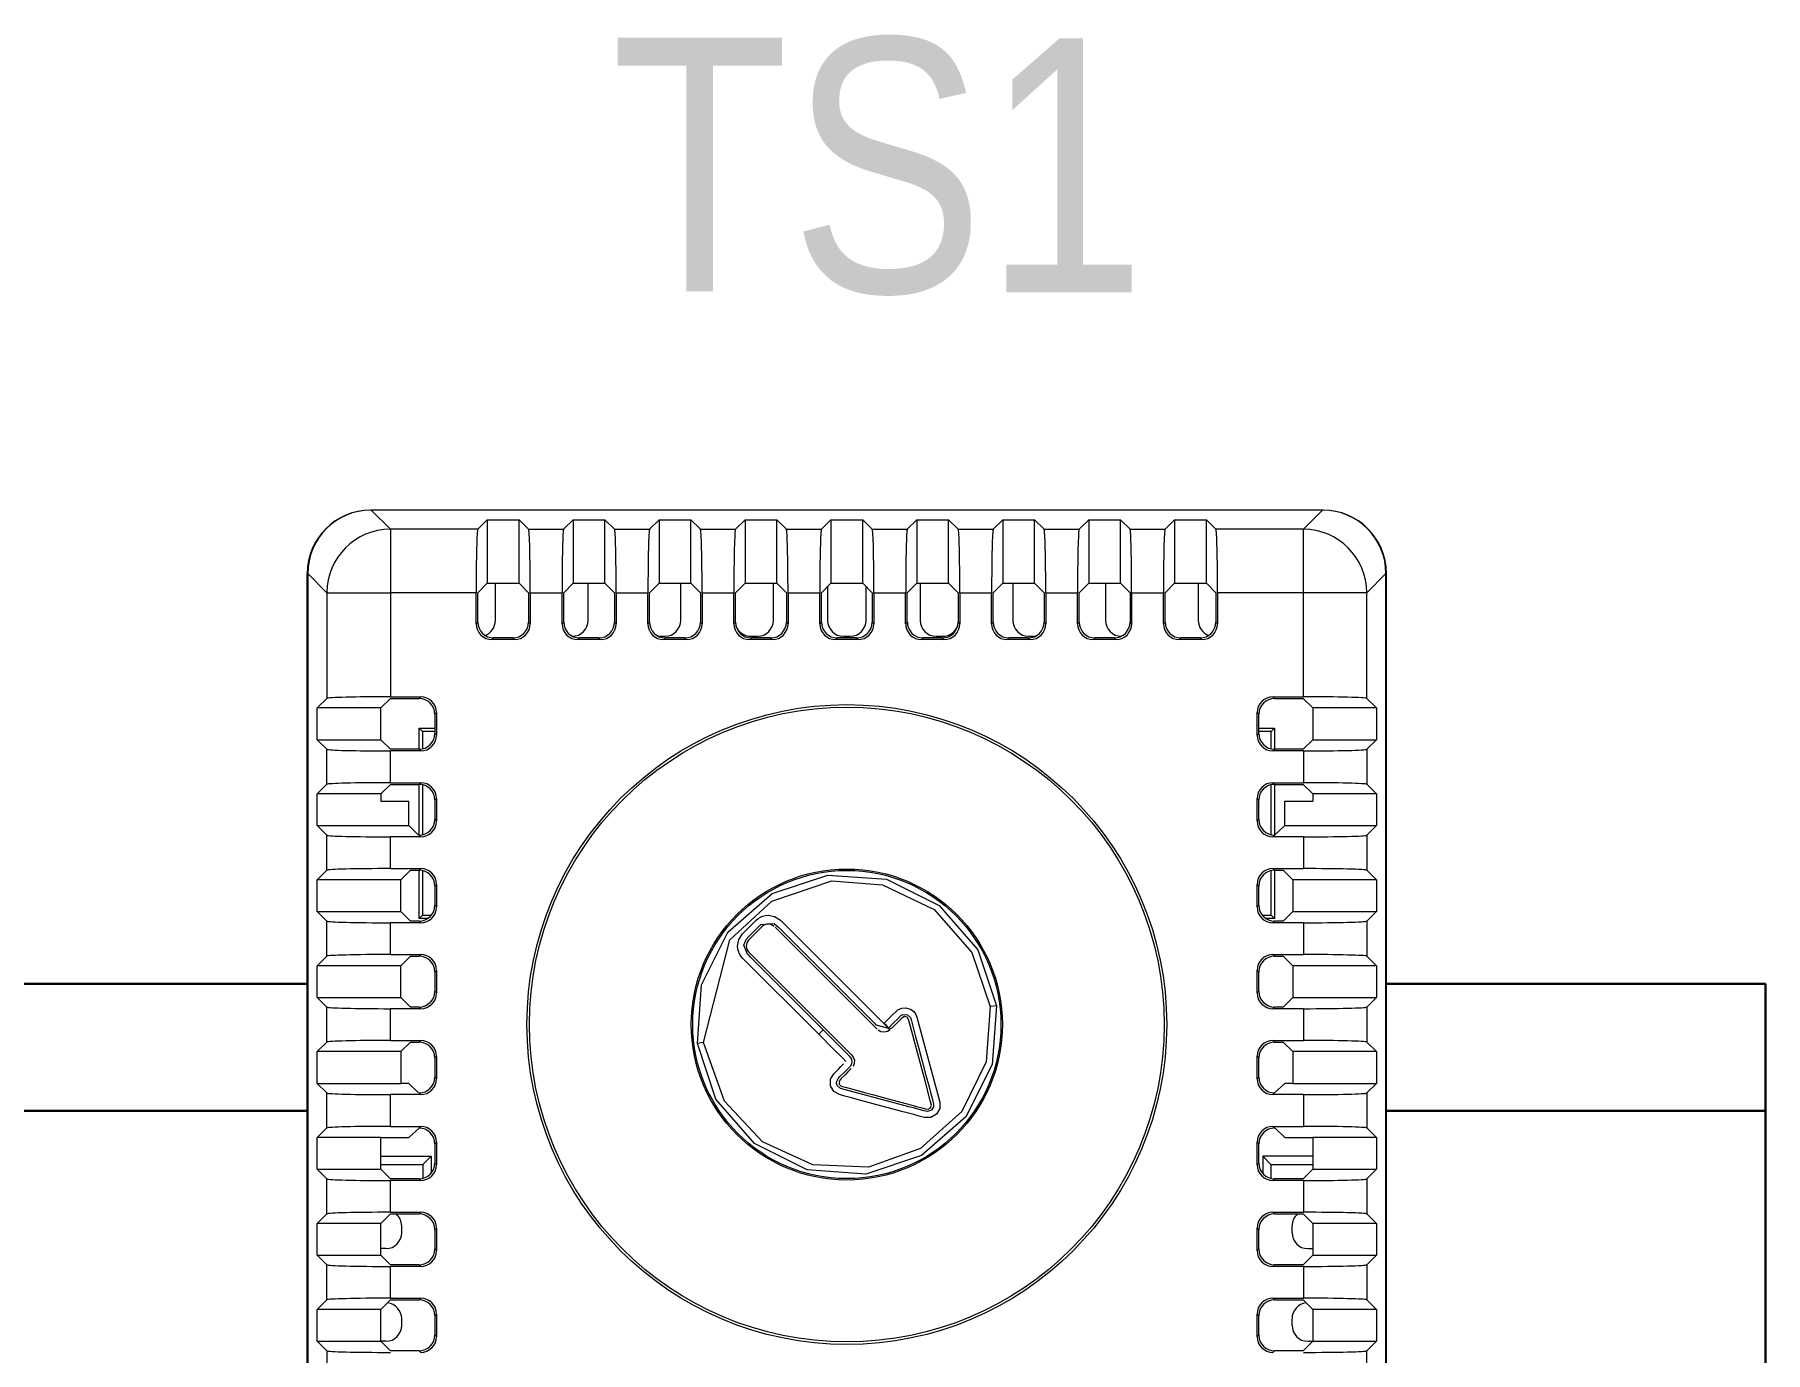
# Model space of a CAD drawing. Header units: millimetres. Extents: x -6000 to 26000, y -6000 to 26000.
# Drawn here: x 144.68 to 152.26, y -4920.42 to -4914.65 of the extents above; entities that cross this region are included whole.
import ezdxf

# ---------------------------------------------------------------- set-up
doc = ezdxf.new("R2010")
doc.units = ezdxf.units.MM
doc.header["$MEASUREMENT"] = 0
for name, color, linetype, lineweight in [('Чертеж и Рисунок_Ном._пера__1', 7, 'Continuous', 15), ('Чертеж и Рисунок_Ном._пера__21', 7, 'Continuous', 30), ('Чертеж и Рисунок_Ном._пера__7', 7, 'Continuous', 15)]:
    doc.layers.add(name, color=color, linetype=linetype, lineweight=lineweight)
doc.styles.add('СГЕНЕРИР_СТИЛЬ_1', font='')
doc.styles.get('СГЕНЕРИР_СТИЛЬ_1').set_extended_font_data('Arial Narrow')

msp = doc.modelspace()

# ---------------------------------------------------------------- linework, layer by layer
at = {"layer": 'Чертеж и Рисунок_Ном._пера__21', "color": 7, "linetype": 'Continuous', "lineweight": 30}
for p, q in [((145.8757, -4918.8069), (144.3116, -4918.8069)), ((150.6015, -4918.8069), (152.2644, -4918.8069)), ((152.2644, -4923.6754), (152.2644, -4918.8069)), ((145.8757, -4919.3633), (144.3116, -4919.3633)), ((150.6015, -4919.3633), (152.2644, -4919.3633))]:
    msp.add_line(p, q, dxfattribs=at)
at = {"layer": 'Чертеж и Рисунок_Ном._пера__7', "color": 7, "linetype": 'Continuous', "lineweight": 15}
for p, q in [((146.1538, -4916.7305), (146.1517, -4916.7305)), ((146.1538, -4916.7305), (146.2378, -4916.8145)), ((150.3234, -4916.7305), (146.1538, -4916.7305)), ((150.2394, -4916.8145), (150.3234, -4916.7305)), ((150.3255, -4916.7305), (150.3234, -4916.7305)), ((146.2378, -4916.8145), (146.2378, -4917.0926)), ((146.6208, -4916.8145), (146.2378, -4916.8145)), ((146.6628, -4916.7724), (146.6208, -4916.8145)), ((146.6628, -4916.7724), (146.6628, -4917.0509)), ((146.6628, -4916.7724), (146.8019, -4916.7724)), ((146.8019, -4917.0509), (146.8019, -4916.7724)), ((146.844, -4916.8145), (146.8019, -4916.7724)), ((146.844, -4916.8145), (146.9973, -4916.8145)), ((147.0394, -4916.7724), (146.9973, -4916.8145)), ((147.0394, -4916.7724), (147.0394, -4917.0509)), ((147.0394, -4916.7724), (147.1785, -4916.7724)), ((147.1785, -4917.0509), (147.1785, -4916.7724)), ((147.2206, -4916.8145), (147.1785, -4916.7724)), ((147.2206, -4916.8145), (147.3739, -4916.8145)), ((147.4159, -4916.7724), (147.3739, -4916.8145)), ((147.4159, -4916.7724), (147.4159, -4917.0509)), ((147.4159, -4916.7724), (147.555, -4916.7724)), ((147.555, -4917.0509), (147.555, -4916.7724)), ((147.5971, -4916.8145), (147.555, -4916.7724)), ((147.5971, -4916.8145), (147.7504, -4916.8145)), ((147.7925, -4916.7724), (147.7504, -4916.8145)), ((147.7925, -4916.7724), (147.7925, -4917.0509)), ((147.7925, -4916.7724), (147.9316, -4916.7724)), ((147.9316, -4917.0509), (147.9316, -4916.7724)), ((147.9737, -4916.8145), (147.9316, -4916.7724)), ((147.9737, -4916.8145), (148.127, -4916.8145)), ((148.169, -4916.7724), (148.127, -4916.8145)), ((148.169, -4916.7724), (148.169, -4917.0509)), ((148.169, -4916.7724), (148.3081, -4916.7724)), ((148.3081, -4917.0509), (148.3081, -4916.7724)), ((148.3502, -4916.8145), (148.3081, -4916.7724)), ((148.3502, -4916.8145), (148.5035, -4916.8145)), ((148.5456, -4916.7724), (148.5035, -4916.8145)), ((148.5456, -4916.7724), (148.5456, -4917.0509)), ((148.5456, -4916.7724), (148.6847, -4916.7724)), ((148.6847, -4917.0509), (148.6847, -4916.7724)), ((148.7267, -4916.8145), (148.6847, -4916.7724)), ((148.7267, -4916.8145), (148.8801, -4916.8145)), ((148.9221, -4916.7724), (148.8801, -4916.8145)), ((148.9221, -4916.7724), (148.9221, -4917.0509)), ((148.9221, -4916.7724), (149.0612, -4916.7724)), ((149.0612, -4917.0509), (149.0612, -4916.7724)), ((149.1033, -4916.8145), (149.0612, -4916.7724)), ((149.1033, -4916.8145), (149.2566, -4916.8145)), ((149.2987, -4916.7724), (149.2566, -4916.8145)), ((149.2987, -4916.7724), (149.2987, -4917.0509)), ((149.2987, -4916.7724), (149.4378, -4916.7724)), ((149.4378, -4917.0509), (149.4378, -4916.7724)), ((149.4798, -4916.8145), (149.4378, -4916.7724)), ((149.4798, -4916.8145), (149.6332, -4916.8145)), ((149.6752, -4916.7724), (149.6332, -4916.8145)), ((149.6752, -4916.7724), (149.6752, -4917.0509)), ((149.6752, -4916.7724), (149.8143, -4916.7724)), ((149.8143, -4917.0509), (149.8143, -4916.7724)), ((149.8564, -4916.8145), (149.8143, -4916.7724)), ((150.2394, -4916.8145), (149.8564, -4916.8145)), ((150.2394, -4917.0926), (150.2394, -4916.8145)), ((145.8739, -4924.9378), (145.8739, -4917.0084)), ((145.8757, -4917.0087), (145.9597, -4917.0926)), ((145.8757, -4917.0087), (145.8757, -4924.9339)), ((150.6015, -4917.0087), (150.5175, -4917.0926)), ((150.6015, -4924.9339), (150.6015, -4917.0087)), ((150.6033, -4924.9378), (150.6033, -4917.0084)), ((145.9597, -4917.0926), (145.9597, -4917.5555)), ((145.9597, -4917.0926), (146.2378, -4917.0926)), ((146.6137, -4917.0926), (146.2378, -4917.0926)), ((146.2378, -4917.0926), (146.2378, -4917.5484)), ((146.6137, -4917.2286), (146.6137, -4917.0926)), ((146.6628, -4917.0509), (146.621, -4917.0928)), ((146.621, -4917.2214), (146.621, -4917.0928)), ((146.6628, -4917.0509), (146.8019, -4917.0509)), ((146.6983, -4917.2138), (146.6983, -4917.0509)), ((146.8438, -4917.0928), (146.8019, -4917.0509)), ((146.8438, -4917.0928), (146.8438, -4917.2214)), ((146.8511, -4917.0926), (146.8511, -4917.2286)), ((146.8511, -4917.0926), (146.9902, -4917.0926)), ((146.9902, -4917.2286), (146.9902, -4917.0926)), ((147.0394, -4917.0509), (146.9975, -4917.0928)), ((146.9975, -4917.2214), (146.9975, -4917.0928)), ((147.0394, -4917.0509), (147.1785, -4917.0509)), ((147.1044, -4917.2138), (147.1044, -4917.0509)), ((147.2204, -4917.0928), (147.1785, -4917.0509)), ((147.2204, -4917.0928), (147.2204, -4917.2214)), ((147.2277, -4917.0926), (147.2277, -4917.2286)), ((147.2277, -4917.0926), (147.3668, -4917.0926)), ((147.3668, -4917.2286), (147.3668, -4917.0926)), ((147.4159, -4917.0509), (147.3741, -4917.0928)), ((147.3741, -4917.2214), (147.3741, -4917.0928)), ((147.4159, -4917.0509), (147.555, -4917.0509)), ((147.5105, -4917.2138), (147.5105, -4917.0509)), ((147.5969, -4917.0928), (147.555, -4917.0509)), ((147.5969, -4917.0928), (147.5969, -4917.2214)), ((147.6042, -4917.0926), (147.6042, -4917.2286)), ((147.6042, -4917.0926), (147.7433, -4917.0926)), ((147.7433, -4917.2286), (147.7433, -4917.0926)), ((147.7925, -4917.0509), (147.7506, -4917.0928)), ((147.7506, -4917.2214), (147.7506, -4917.0928)), ((147.7925, -4917.0509), (147.9316, -4917.0509)), ((147.9165, -4917.2138), (147.9165, -4917.0509)), ((147.9735, -4917.0928), (147.9316, -4917.0509)), ((147.9735, -4917.0928), (147.9735, -4917.2214)), ((147.9807, -4917.0926), (147.9807, -4917.2286)), ((147.9807, -4917.0926), (148.1199, -4917.0926)), ((148.1199, -4917.2286), (148.1199, -4917.0926)), ((148.169, -4917.0509), (148.1271, -4917.0928)), ((148.1271, -4917.2214), (148.1271, -4917.0928)), ((148.1544, -4917.0656), (148.1544, -4917.2138)), ((148.169, -4917.0509), (148.3081, -4917.0509)), ((148.35, -4917.0928), (148.3081, -4917.0509)), ((148.3226, -4917.2138), (148.3226, -4917.0654)), ((148.35, -4917.0928), (148.35, -4917.2214)), ((148.3573, -4917.0926), (148.3573, -4917.2286)), ((148.3573, -4917.0926), (148.4964, -4917.0926)), ((148.4964, -4917.2286), (148.4964, -4917.0926)), ((148.5456, -4917.0509), (148.5037, -4917.0928)), ((148.5037, -4917.2214), (148.5037, -4917.0928)), ((148.5456, -4917.0509), (148.6847, -4917.0509)), ((148.5604, -4917.0509), (148.5604, -4917.2138)), ((148.7266, -4917.0928), (148.6847, -4917.0509)), ((148.7266, -4917.0928), (148.7266, -4917.2214)), ((148.7338, -4917.0926), (148.7338, -4917.2286)), ((148.7338, -4917.0926), (148.873, -4917.0926)), ((148.873, -4917.2286), (148.873, -4917.0926)), ((148.9221, -4917.0509), (148.8802, -4917.0928)), ((148.8802, -4917.2214), (148.8802, -4917.0928)), ((148.9221, -4917.0509), (149.0612, -4917.0509)), ((148.9665, -4917.0509), (148.9665, -4917.2138)), ((149.1031, -4917.0928), (149.0612, -4917.0509)), ((149.1031, -4917.0928), (149.1031, -4917.2214)), ((149.1104, -4917.0926), (149.1104, -4917.2286)), ((149.1104, -4917.0926), (149.2495, -4917.0926)), ((149.2495, -4917.2286), (149.2495, -4917.0926)), ((149.2987, -4917.0509), (149.2568, -4917.0928)), ((149.2568, -4917.2214), (149.2568, -4917.0928)), ((149.2987, -4917.0509), (149.4378, -4917.0509)), ((149.3726, -4917.0509), (149.3726, -4917.2138)), ((149.4797, -4917.0928), (149.4378, -4917.0509)), ((149.4797, -4917.0928), (149.4797, -4917.2214)), ((149.4869, -4917.0926), (149.4869, -4917.2286)), ((149.4869, -4917.0926), (149.6261, -4917.0926)), ((149.6261, -4917.2286), (149.6261, -4917.0926)), ((149.6752, -4917.0509), (149.6333, -4917.0928)), ((149.6333, -4917.2214), (149.6333, -4917.0928)), ((149.6752, -4917.0509), (149.8143, -4917.0509)), ((149.7786, -4917.0509), (149.7786, -4917.2138)), ((149.8562, -4917.0928), (149.8143, -4917.0509)), ((149.8562, -4917.0928), (149.8562, -4917.2214)), ((150.2394, -4917.0926), (149.8635, -4917.0926)), ((149.8635, -4917.0926), (149.8635, -4917.2286)), ((150.5175, -4917.0926), (150.2394, -4917.0926)), ((150.2394, -4917.5484), (150.2394, -4917.0926)), ((150.5175, -4917.5555), (150.5175, -4917.0926)), ((146.621, -4917.2214), (146.6137, -4917.2286)), ((146.8511, -4917.2286), (146.8438, -4917.2214)), ((146.9975, -4917.2214), (146.9902, -4917.2286)), ((147.2277, -4917.2286), (147.2204, -4917.2214)), ((147.3741, -4917.2214), (147.3668, -4917.2286)), ((147.6042, -4917.2286), (147.5969, -4917.2214)), ((147.7506, -4917.2214), (147.7433, -4917.2286)), ((147.9807, -4917.2286), (147.9735, -4917.2214)), ((148.1271, -4917.2214), (148.1199, -4917.2286)), ((148.3573, -4917.2286), (148.35, -4917.2214)), ((148.5037, -4917.2214), (148.4964, -4917.2286)), ((148.7338, -4917.2286), (148.7266, -4917.2214)), ((148.8802, -4917.2214), (148.873, -4917.2286)), ((149.1104, -4917.2286), (149.1031, -4917.2214)), ((149.2568, -4917.2214), (149.2495, -4917.2286)), ((149.4869, -4917.2286), (149.4797, -4917.2214)), ((149.6333, -4917.2214), (149.6261, -4917.2286)), ((149.8635, -4917.2286), (149.8562, -4917.2214)), ((146.6905, -4917.2909), (146.6832, -4917.2982)), ((146.7816, -4917.2982), (146.6832, -4917.2982)), ((146.7743, -4917.2909), (146.6905, -4917.2909)), ((146.7816, -4917.2982), (146.7743, -4917.2909)), ((147.067, -4917.2909), (147.0598, -4917.2982)), ((147.1581, -4917.2982), (147.0598, -4917.2982)), ((147.1509, -4917.2909), (147.067, -4917.2909)), ((147.1581, -4917.2982), (147.1509, -4917.2909)), ((147.412, -4917.2833), (147.441, -4917.2833)), ((147.4436, -4917.2909), (147.4363, -4917.2982)), ((147.5347, -4917.2982), (147.4363, -4917.2982)), ((147.5274, -4917.2909), (147.4436, -4917.2909)), ((147.5347, -4917.2982), (147.5274, -4917.2909)), ((147.8201, -4917.2909), (147.8129, -4917.2982)), ((147.9112, -4917.2982), (147.8129, -4917.2982)), ((147.8177, -4917.2833), (147.8471, -4917.2833)), ((147.904, -4917.2909), (147.8201, -4917.2909)), ((147.9112, -4917.2982), (147.904, -4917.2909)), ((148.1967, -4917.2909), (148.1894, -4917.2982)), ((148.2878, -4917.2982), (148.1894, -4917.2982)), ((148.2805, -4917.2909), (148.1967, -4917.2909)), ((148.2238, -4917.2833), (148.2532, -4917.2833)), ((148.2878, -4917.2982), (148.2805, -4917.2909)), ((148.5732, -4917.2909), (148.5659, -4917.2982)), ((148.6643, -4917.2982), (148.5659, -4917.2982)), ((148.657, -4917.2909), (148.5732, -4917.2909)), ((148.6299, -4917.2833), (148.6592, -4917.2833)), ((148.6643, -4917.2982), (148.657, -4917.2909)), ((148.9498, -4917.2909), (148.9425, -4917.2982)), ((149.0409, -4917.2982), (148.9425, -4917.2982)), ((149.0336, -4917.2909), (148.9498, -4917.2909)), ((149.0409, -4917.2982), (149.0336, -4917.2909)), ((149.036, -4917.2833), (149.0652, -4917.2833)), ((149.3263, -4917.2909), (149.319, -4917.2982)), ((149.4174, -4917.2982), (149.319, -4917.2982)), ((149.4101, -4917.2909), (149.3263, -4917.2909)), ((149.4174, -4917.2982), (149.4101, -4917.2909)), ((149.7029, -4917.2909), (149.6956, -4917.2982)), ((149.794, -4917.2982), (149.6956, -4917.2982)), ((149.7867, -4917.2909), (149.7029, -4917.2909)), ((149.794, -4917.2982), (149.7867, -4917.2909)), ((145.9597, -4917.5555), (145.9176, -4917.5976)), ((146.239, -4917.5557), (146.1966, -4917.5976)), ((146.2378, -4917.5484), (146.3711, -4917.5484)), ((146.239, -4917.5557), (146.3638, -4917.5557)), ((146.3711, -4917.5484), (146.3638, -4917.5557)), ((150.1061, -4917.5484), (150.2394, -4917.5484)), ((150.1133, -4917.5557), (150.1061, -4917.5484)), ((150.1133, -4917.5557), (150.2382, -4917.5557)), ((150.2805, -4917.5976), (150.2382, -4917.5557)), ((150.5596, -4917.5976), (150.5175, -4917.5555)), ((146.1966, -4917.5976), (145.9176, -4917.5976)), ((145.9176, -4917.7367), (145.9176, -4917.5976)), ((146.1966, -4917.7367), (146.1966, -4917.5976)), ((146.4406, -4917.618), (146.4334, -4917.6252)), ((146.4334, -4917.6252), (146.4334, -4917.7091)), ((146.4406, -4917.618), (146.4406, -4917.7163)), ((150.0365, -4917.7163), (150.0365, -4917.618)), ((150.0438, -4917.6252), (150.0365, -4917.618)), ((150.0438, -4917.7091), (150.0438, -4917.6252)), ((150.5596, -4917.5976), (150.2805, -4917.5976)), ((150.2805, -4917.5976), (150.2805, -4917.7367)), ((150.5596, -4917.5976), (150.5596, -4917.7367)), ((146.3644, -4917.6862), (146.4334, -4917.6862)), ((146.3644, -4917.7786), (146.3644, -4917.6862)), ((146.379, -4917.7007), (146.3644, -4917.6862)), ((146.4334, -4917.7007), (146.379, -4917.7007)), ((146.379, -4917.7007), (146.379, -4917.7769)), ((146.4334, -4917.7091), (146.4406, -4917.7163)), ((150.0365, -4917.7163), (150.0438, -4917.7091)), ((150.0438, -4917.6862), (150.1128, -4917.6862)), ((150.0982, -4917.7007), (150.0438, -4917.7007)), ((150.0982, -4917.7007), (150.1128, -4917.6862)), ((150.0982, -4917.7769), (150.0982, -4917.7007)), ((150.1128, -4917.6862), (150.1128, -4917.7786)), ((145.9176, -4917.7367), (145.9597, -4917.7788)), ((145.9176, -4917.7367), (146.1966, -4917.7367)), ((145.9597, -4917.9321), (145.9597, -4917.7788)), ((146.1966, -4917.7367), (146.239, -4917.7786)), ((146.2378, -4917.925), (146.2378, -4917.7859)), ((146.3711, -4917.7859), (146.2378, -4917.7859)), ((146.3638, -4917.7786), (146.239, -4917.7786)), ((146.3638, -4917.7786), (146.3711, -4917.7859)), ((150.1061, -4917.7859), (150.1133, -4917.7786)), ((150.2394, -4917.7859), (150.1061, -4917.7859)), ((150.2382, -4917.7786), (150.1133, -4917.7786)), ((150.2382, -4917.7786), (150.2805, -4917.7367)), ((150.2394, -4917.7859), (150.2394, -4917.925)), ((150.2805, -4917.7367), (150.5596, -4917.7367)), ((150.5175, -4917.7788), (150.5596, -4917.7367)), ((150.5175, -4917.7788), (150.5175, -4917.9321)), ((145.9597, -4917.9321), (145.9176, -4917.9741)), ((146.239, -4917.9323), (146.1966, -4917.9741)), ((146.2378, -4917.925), (146.3711, -4917.925)), ((146.239, -4917.9323), (146.3638, -4917.9323)), ((146.3711, -4917.925), (146.3638, -4917.9323)), ((146.3644, -4918.1551), (146.3644, -4917.9323)), ((146.379, -4917.9339), (146.379, -4918.1535)), ((150.0982, -4918.1535), (150.0982, -4917.9339)), ((150.1061, -4917.925), (150.2394, -4917.925)), ((150.1133, -4917.9323), (150.1061, -4917.925)), ((150.1128, -4917.9323), (150.1128, -4918.1551)), ((150.1133, -4917.9323), (150.2382, -4917.9323)), ((150.2805, -4917.9741), (150.2382, -4917.9323)), ((150.5596, -4917.9741), (150.5175, -4917.9321)), ((146.1966, -4917.9741), (145.9176, -4917.9741)), ((145.9176, -4918.1132), (145.9176, -4917.9741)), ((146.1966, -4917.9741), (146.1966, -4918.0063)), ((146.1966, -4918.0063), (146.3191, -4918.0063)), ((146.3191, -4918.1132), (146.3191, -4918.0063)), ((146.4406, -4917.9945), (146.4334, -4918.0018)), ((146.4334, -4918.0018), (146.4334, -4918.0856)), ((146.4406, -4917.9945), (146.4406, -4918.0929)), ((150.0365, -4918.0929), (150.0365, -4917.9945)), ((150.0438, -4918.0018), (150.0365, -4917.9945)), ((150.0438, -4918.0856), (150.0438, -4918.0018)), ((150.1581, -4918.0063), (150.2805, -4918.0063)), ((150.1581, -4918.1132), (150.1581, -4918.0063)), ((150.5596, -4917.9741), (150.2805, -4917.9741)), ((150.2805, -4917.9741), (150.2805, -4918.0063)), ((150.5596, -4917.9741), (150.5596, -4918.1132)), ((146.4334, -4918.0856), (146.4406, -4918.0929)), ((150.0365, -4918.0929), (150.0438, -4918.0856)), ((145.9176, -4918.1132), (145.9597, -4918.1553)), ((145.9176, -4918.1132), (146.3191, -4918.1132)), ((145.9597, -4918.3086), (145.9597, -4918.1553)), ((146.2378, -4918.3015), (146.2378, -4918.1624)), ((146.3711, -4918.1624), (146.2378, -4918.1624)), ((146.3191, -4918.1132), (146.3614, -4918.1551)), ((146.3614, -4918.1551), (146.3614, -4918.1551)), ((146.3638, -4918.1551), (146.3711, -4918.1624)), ((150.1061, -4918.1624), (150.1133, -4918.1551)), ((150.2394, -4918.1624), (150.1061, -4918.1624)), ((150.1133, -4918.1551), (150.1581, -4918.1132)), ((150.1133, -4918.1551), (150.1133, -4918.1551)), ((150.1581, -4918.1132), (150.5596, -4918.1132)), ((150.2394, -4918.1624), (150.2394, -4918.3015)), ((150.5175, -4918.1553), (150.5596, -4918.1132)), ((150.5175, -4918.1553), (150.5175, -4918.3086)), ((145.9597, -4918.3086), (145.9176, -4918.3507)), ((146.2378, -4918.3015), (146.3711, -4918.3015)), ((146.3263, -4918.3088), (146.284, -4918.3507)), ((146.3263, -4918.3088), (146.3638, -4918.3088)), ((146.3711, -4918.3015), (146.3638, -4918.3088)), ((146.3644, -4918.5203), (146.3644, -4918.3088)), ((146.379, -4918.3105), (146.379, -4918.5057)), ((150.0982, -4918.5057), (150.0982, -4918.3105)), ((150.1061, -4918.3015), (150.2394, -4918.3015)), ((150.1133, -4918.3088), (150.1061, -4918.3015)), ((150.1128, -4918.3088), (150.1128, -4918.5203)), ((150.1133, -4918.3088), (150.1509, -4918.3088)), ((150.1932, -4918.3507), (150.1509, -4918.3088)), ((150.5596, -4918.3507), (150.5175, -4918.3086)), ((146.284, -4918.3507), (145.9176, -4918.3507)), ((145.9176, -4918.4898), (145.9176, -4918.3507)), ((146.284, -4918.4898), (146.284, -4918.3507)), ((146.4406, -4918.3711), (146.4334, -4918.3783)), ((146.4334, -4918.3783), (146.4334, -4918.4621)), ((146.4406, -4918.3711), (146.4406, -4918.4694)), ((150.0365, -4918.4694), (150.0365, -4918.3711)), ((150.0438, -4918.3783), (150.0365, -4918.3711)), ((150.0438, -4918.4621), (150.0438, -4918.3783)), ((150.5596, -4918.3507), (150.1932, -4918.3507)), ((150.1932, -4918.3507), (150.1932, -4918.4898)), ((150.5596, -4918.3507), (150.5596, -4918.4898)), ((146.4334, -4918.4621), (146.4406, -4918.4694)), ((150.0365, -4918.4694), (150.0438, -4918.4621)), ((145.9176, -4918.4898), (145.9597, -4918.5319)), ((145.9176, -4918.4898), (146.284, -4918.4898)), ((145.9597, -4918.6852), (145.9597, -4918.5319)), ((146.2378, -4918.6781), (146.2378, -4918.5389)), ((146.3711, -4918.5389), (146.2378, -4918.5389)), ((146.284, -4918.4898), (146.3263, -4918.5317)), ((146.3638, -4918.5317), (146.3263, -4918.5317)), ((146.3638, -4918.5317), (146.3711, -4918.5389)), ((146.379, -4918.5057), (146.3644, -4918.5203)), ((146.402, -4918.5203), (146.3644, -4918.5203)), ((146.379, -4918.5057), (146.418, -4918.5057)), ((147.7817, -4918.5871), (147.8405, -4918.5278)), ((147.9481, -4918.5278), (148.4004, -4918.9805)), ((150.0591, -4918.5057), (150.0982, -4918.5057)), ((150.1128, -4918.5203), (150.0752, -4918.5203)), ((150.0982, -4918.5057), (150.1128, -4918.5203)), ((150.1061, -4918.5389), (150.1133, -4918.5317)), ((150.2394, -4918.5389), (150.1061, -4918.5389)), ((150.1509, -4918.5317), (150.1133, -4918.5317)), ((150.1509, -4918.5317), (150.1932, -4918.4898)), ((150.1932, -4918.4898), (150.5596, -4918.4898)), ((150.2394, -4918.5389), (150.2394, -4918.6781)), ((150.5175, -4918.5319), (150.5596, -4918.4898)), ((150.5175, -4918.5319), (150.5175, -4918.6852)), ((145.9597, -4918.6852), (145.9176, -4918.7272)), ((146.2378, -4918.6781), (146.3711, -4918.6781)), ((146.3263, -4918.6853), (146.284, -4918.7272)), ((146.3263, -4918.6853), (146.3638, -4918.6853)), ((146.3711, -4918.6781), (146.3638, -4918.6853)), ((148.1153, -4919.0278), (147.7817, -4918.6942)), ((150.1061, -4918.6781), (150.2394, -4918.6781)), ((150.1133, -4918.6853), (150.1061, -4918.6781)), ((150.1133, -4918.6853), (150.1509, -4918.6853)), ((150.1932, -4918.7272), (150.1509, -4918.6853)), ((150.5596, -4918.7272), (150.5175, -4918.6852)), ((146.284, -4918.7272), (145.9176, -4918.7272)), ((145.9176, -4918.8663), (145.9176, -4918.7272)), ((146.284, -4918.8663), (146.284, -4918.7272)), ((146.4406, -4918.7476), (146.4334, -4918.7549)), ((146.4334, -4918.7549), (146.4334, -4918.8387)), ((146.4406, -4918.7476), (146.4406, -4918.846)), ((150.0365, -4918.846), (150.0365, -4918.7476)), ((150.0438, -4918.7549), (150.0365, -4918.7476)), ((150.0438, -4918.8387), (150.0438, -4918.7549)), ((150.5596, -4918.7272), (150.1932, -4918.7272)), ((150.1932, -4918.7272), (150.1932, -4918.8663)), ((150.5596, -4918.7272), (150.5596, -4918.8663)), ((146.4334, -4918.8387), (146.4406, -4918.846)), ((150.0365, -4918.846), (150.0438, -4918.8387)), ((145.9176, -4918.8663), (145.9597, -4918.9084)), ((145.9176, -4918.8663), (146.284, -4918.8663)), ((145.9597, -4919.0617), (145.9597, -4918.9084)), ((146.2378, -4919.0546), (146.2378, -4918.9155)), ((146.3711, -4918.9155), (146.2378, -4918.9155)), ((146.284, -4918.8663), (146.3263, -4918.9082)), ((146.3638, -4918.9082), (146.3263, -4918.9082)), ((146.3638, -4918.9082), (146.3711, -4918.9155)), ((150.1061, -4918.9155), (150.1133, -4918.9082)), ((150.2394, -4918.9155), (150.1061, -4918.9155)), ((150.1509, -4918.9082), (150.1133, -4918.9082)), ((150.1509, -4918.9082), (150.1932, -4918.8663)), ((150.1932, -4918.8663), (150.5596, -4918.8663)), ((150.2394, -4918.9155), (150.2394, -4919.0546)), ((150.5175, -4918.9084), (150.5596, -4918.8663)), ((150.5175, -4918.9084), (150.5175, -4919.0617)), ((148.546, -4918.9524), (148.6457, -4919.3248)), ((145.9597, -4919.0617), (145.9176, -4919.1038)), ((146.2378, -4919.0546), (146.3711, -4919.0546)), ((146.3263, -4919.0619), (146.284, -4919.1038)), ((146.3263, -4919.0619), (146.3638, -4919.0619)), ((146.3711, -4919.0546), (146.3638, -4919.0619)), ((150.1061, -4919.0546), (150.2394, -4919.0546)), ((150.1133, -4919.0619), (150.1061, -4919.0546)), ((150.1133, -4919.0619), (150.1509, -4919.0619)), ((150.1932, -4919.1038), (150.1509, -4919.0619)), ((150.5596, -4919.1038), (150.5175, -4919.0617)), ((146.284, -4919.1038), (145.9176, -4919.1038)), ((145.9176, -4919.2429), (145.9176, -4919.1038)), ((146.284, -4919.1038), (146.284, -4919.2429)), ((146.4406, -4919.1241), (146.4334, -4919.1314)), ((146.4334, -4919.1314), (146.4334, -4919.2152)), ((146.4406, -4919.1241), (146.4406, -4919.2225)), ((150.0365, -4919.2225), (150.0365, -4919.1241)), ((150.0438, -4919.1314), (150.0365, -4919.1241)), ((150.0438, -4919.2152), (150.0438, -4919.1314)), ((150.5596, -4919.1038), (150.1932, -4919.1038)), ((150.1932, -4919.1038), (150.1932, -4919.2429)), ((150.5596, -4919.1038), (150.5596, -4919.2429)), ((145.9176, -4919.2429), (145.9597, -4919.2849)), ((145.9176, -4919.2429), (146.284, -4919.2429)), ((146.3191, -4919.2429), (146.284, -4919.2429)), ((146.3191, -4919.2429), (146.3614, -4919.2848)), ((146.4334, -4919.2152), (146.4406, -4919.2225)), ((150.0365, -4919.2225), (150.0438, -4919.2152)), ((150.1133, -4919.2848), (150.1581, -4919.2429)), ((150.1932, -4919.2429), (150.1581, -4919.2429)), ((150.1932, -4919.2429), (150.5596, -4919.2429)), ((150.5175, -4919.2849), (150.5596, -4919.2429)), ((145.9597, -4919.4383), (145.9597, -4919.2849)), ((146.2378, -4919.4312), (146.2378, -4919.292)), ((146.3711, -4919.292), (146.2378, -4919.292)), ((146.3614, -4919.2848), (146.3614, -4919.2848)), ((146.3638, -4919.2848), (146.3711, -4919.292)), ((150.1061, -4919.292), (150.1133, -4919.2848)), ((150.2394, -4919.292), (150.1061, -4919.292)), ((150.1133, -4919.2848), (150.1133, -4919.2848)), ((150.2394, -4919.292), (150.2394, -4919.4312)), ((150.5175, -4919.2849), (150.5175, -4919.4383)), ((145.9597, -4919.4383), (145.9176, -4919.4803)), ((146.2378, -4919.4312), (146.3711, -4919.4312)), ((146.3638, -4919.4384), (146.3191, -4919.4803)), ((146.3614, -4919.4384), (146.3638, -4919.4384)), ((146.3711, -4919.4312), (146.3638, -4919.4384)), ((150.1061, -4919.4312), (150.2394, -4919.4312)), ((150.1133, -4919.4384), (150.1061, -4919.4312)), ((150.1581, -4919.4803), (150.1157, -4919.4384)), ((150.1157, -4919.4384), (150.1157, -4919.4384)), ((150.5596, -4919.4803), (150.5175, -4919.4383)), ((146.1966, -4919.4803), (145.9176, -4919.4803)), ((145.9176, -4919.6194), (145.9176, -4919.4803)), ((146.1966, -4919.4803), (146.3191, -4919.4803)), ((146.1966, -4919.6194), (146.1966, -4919.4803)), ((146.4406, -4919.5007), (146.4334, -4919.508)), ((146.4334, -4919.508), (146.4334, -4919.5918)), ((146.4406, -4919.5007), (146.4406, -4919.5991)), ((150.0365, -4919.5991), (150.0365, -4919.5007)), ((150.0438, -4919.508), (150.0365, -4919.5007)), ((150.0438, -4919.5918), (150.0438, -4919.508)), ((150.1581, -4919.4803), (150.2805, -4919.4803)), ((150.5596, -4919.4803), (150.2805, -4919.4803)), ((150.2805, -4919.4803), (150.2805, -4919.6194)), ((150.5596, -4919.4803), (150.5596, -4919.6194)), ((145.9176, -4919.6194), (146.1966, -4919.6194)), ((145.9176, -4919.6194), (145.9597, -4919.6615)), ((146.1966, -4919.5617), (146.4162, -4919.5617)), ((146.1966, -4919.5981), (146.3797, -4919.5981)), ((146.1966, -4919.6194), (146.239, -4919.6613)), ((146.4162, -4919.5617), (146.3797, -4919.5981)), ((146.3797, -4919.5981), (146.3797, -4919.6595)), ((146.4162, -4919.5617), (146.4162, -4919.6375)), ((146.4334, -4919.5918), (146.4406, -4919.5991)), ((150.0365, -4919.5991), (150.0438, -4919.5918)), ((150.0611, -4919.5617), (150.0611, -4919.6376)), ((150.0611, -4919.5617), (150.0975, -4919.5981)), ((150.2805, -4919.5617), (150.0611, -4919.5617)), ((150.0975, -4919.5981), (150.0975, -4919.6595)), ((150.0975, -4919.5981), (150.2805, -4919.5981)), ((150.2382, -4919.6613), (150.2805, -4919.6194)), ((150.2805, -4919.6194), (150.5596, -4919.6194)), ((150.5175, -4919.6615), (150.5596, -4919.6194)), ((145.9597, -4919.8148), (145.9597, -4919.6615)), ((146.2378, -4919.8077), (146.2378, -4919.6686)), ((146.3711, -4919.6686), (146.2378, -4919.6686)), ((146.3638, -4919.6613), (146.239, -4919.6613)), ((146.3638, -4919.6613), (146.3711, -4919.6686)), ((150.1061, -4919.6686), (150.1133, -4919.6613)), ((150.2394, -4919.6686), (150.1061, -4919.6686)), ((150.2382, -4919.6613), (150.1133, -4919.6613)), ((150.2394, -4919.6686), (150.2394, -4919.8077)), ((150.5175, -4919.6615), (150.5175, -4919.8148)), ((145.9597, -4919.8148), (145.9176, -4919.8569)), ((146.239, -4919.815), (146.1966, -4919.8569)), ((146.2378, -4919.8077), (146.3711, -4919.8077)), ((146.239, -4919.815), (146.3638, -4919.815)), ((146.3711, -4919.8077), (146.3638, -4919.815)), ((150.1061, -4919.8077), (150.2394, -4919.8077)), ((150.1133, -4919.815), (150.1061, -4919.8077)), ((150.1133, -4919.815), (150.2382, -4919.815)), ((150.2805, -4919.8569), (150.2382, -4919.815)), ((150.5596, -4919.8569), (150.5175, -4919.8148)), ((146.1966, -4919.8569), (145.9176, -4919.8569)), ((145.9176, -4919.996), (145.9176, -4919.8569)), ((146.1966, -4919.996), (146.1966, -4919.8569)), ((146.2875, -4919.8974), (146.2875, -4919.8681)), ((146.4406, -4919.8772), (146.4334, -4919.8845)), ((146.4334, -4919.8845), (146.4334, -4919.9683)), ((146.4406, -4919.8772), (146.4406, -4919.9756)), ((150.0365, -4919.9756), (150.0365, -4919.8772)), ((150.0438, -4919.8845), (150.0365, -4919.8772)), ((150.0438, -4919.9683), (150.0438, -4919.8845)), ((150.1896, -4919.8681), (150.1896, -4919.8974)), ((150.5596, -4919.8569), (150.2805, -4919.8569)), ((150.2805, -4919.8569), (150.2805, -4919.996)), ((150.5596, -4919.8569), (150.5596, -4919.996)), ((145.9176, -4919.996), (145.9597, -4920.038)), ((145.9176, -4919.996), (146.1966, -4919.996)), ((146.2181, -4919.9669), (146.1966, -4919.9669)), ((146.1966, -4919.996), (146.239, -4920.0379)), ((146.4334, -4919.9683), (146.4406, -4919.9756)), ((150.0365, -4919.9756), (150.0438, -4919.9683)), ((150.2382, -4920.0379), (150.2805, -4919.996)), ((150.2591, -4919.9669), (150.2805, -4919.9669)), ((150.2805, -4919.996), (150.5596, -4919.996)), ((150.5175, -4920.038), (150.5596, -4919.996)), ((145.9597, -4920.1914), (145.9597, -4920.038)), ((146.2378, -4920.1843), (146.2378, -4920.0451)), ((146.3711, -4920.0451), (146.2378, -4920.0451)), ((146.3638, -4920.0379), (146.239, -4920.0379)), ((146.3638, -4920.0379), (146.3711, -4920.0451)), ((150.1061, -4920.0451), (150.1133, -4920.0379)), ((150.2394, -4920.0451), (150.1061, -4920.0451)), ((150.2382, -4920.0379), (150.1133, -4920.0379)), ((150.2394, -4920.0451), (150.2394, -4920.1843)), ((150.5175, -4920.038), (150.5175, -4920.1914)), ((145.9597, -4920.1914), (145.9176, -4920.2334)), ((146.239, -4920.1915), (146.1966, -4920.2334)), ((146.2378, -4920.1843), (146.3711, -4920.1843)), ((146.239, -4920.1915), (146.3638, -4920.1915)), ((146.3711, -4920.1843), (146.3638, -4920.1915)), ((150.1061, -4920.1843), (150.2394, -4920.1843)), ((150.1133, -4920.1915), (150.1061, -4920.1843)), ((150.1133, -4920.1915), (150.2382, -4920.1915)), ((150.2805, -4920.2334), (150.2382, -4920.1915)), ((150.5596, -4920.2334), (150.5175, -4920.1914)), ((146.1966, -4920.2334), (145.9176, -4920.2334)), ((145.9176, -4920.3725), (145.9176, -4920.2334)), ((146.1966, -4920.3725), (146.1966, -4920.2334)), ((146.2875, -4920.3035), (146.2875, -4920.2742)), ((146.4406, -4920.2538), (146.4334, -4920.2611)), ((146.4334, -4920.2611), (146.4334, -4920.3449)), ((146.4406, -4920.2538), (146.4406, -4920.3522)), ((150.0365, -4920.3522), (150.0365, -4920.2538)), ((150.0438, -4920.2611), (150.0365, -4920.2538)), ((150.0438, -4920.3449), (150.0438, -4920.2611)), ((150.1896, -4920.2742), (150.1896, -4920.3035)), ((150.5596, -4920.2334), (150.2805, -4920.2334)), ((150.2805, -4920.2334), (150.2805, -4920.3725)), ((150.5596, -4920.2334), (150.5596, -4920.3725)), ((145.9176, -4920.3725), (145.9597, -4920.4146)), ((145.9176, -4920.3725), (146.1966, -4920.3725)), ((146.1966, -4920.3725), (146.239, -4920.4144)), ((146.2181, -4920.373), (146.1971, -4920.373)), ((146.4334, -4920.3449), (146.4406, -4920.3522)), ((150.0365, -4920.3522), (150.0438, -4920.3449)), ((150.2382, -4920.4144), (150.2805, -4920.3725)), ((150.2591, -4920.373), (150.2801, -4920.373)), ((150.2805, -4920.3725), (150.5596, -4920.3725)), ((150.5175, -4920.4146), (150.5596, -4920.3725)), ((145.9597, -4920.4146), (145.9597, -4920.878)), ((146.3638, -4920.4144), (146.239, -4920.4144)), ((146.3638, -4920.4144), (146.3711, -4920.4217)), ((150.1061, -4920.4217), (150.1133, -4920.4144)), ((150.2382, -4920.4144), (150.1133, -4920.4144)), ((150.5175, -4920.878), (150.5175, -4920.4146))]:
    msp.add_line(p, q, dxfattribs=at)
at = {"layer": 'Чертеж и Рисунок_Ном._пера__7', "color": 7, "linetype": 'Continuous', "lineweight": 15, "flags": 128}
for points in [[(147.5834, -4919.0676), (147.6016, -4918.8106), (147.7168, -4918.5801), (147.9115, -4918.4112), (148.156, -4918.3297), (148.413, -4918.348), (148.6435, -4918.4632), (148.8123, -4918.6579), (148.8938, -4918.9024)], [(147.6109, -4919.064), (147.7264, -4918.6139), (147.9102, -4918.4442), (148.1734, -4918.3557), (148.3955, -4918.3721), (148.6209, -4918.4809), (148.7865, -4918.6686), (148.8662, -4918.9058)], [(148.135, -4919.0082), (147.8638, -4918.737), (147.8175, -4918.6907), (147.8098, -4918.683), (147.8026, -4918.6758), (147.7875, -4918.6373), (147.797, -4918.6117), (147.8094, -4918.5987), (147.8172, -4918.591), (147.8481, -4918.5597), (147.8622, -4918.5459), (147.9205, -4918.5414), (147.9404, -4918.5594), (147.9713, -4918.5907), (148.3039, -4918.9237), (148.3583, -4918.9778), (148.366, -4918.9855), (148.4211, -4919.0002)], [(147.8656, -4918.557), (147.8583, -4918.5643), (147.8292, -4918.5934), (147.8219, -4918.6006), (147.8147, -4918.6079), (147.8071, -4918.6155), (147.8001, -4918.6271), (147.7976, -4918.6413), (147.8006, -4918.6554), (147.8079, -4918.6666), (147.8153, -4918.674), (147.8298, -4918.6886), (147.8444, -4918.7031), (147.8735, -4918.7322), (147.9026, -4918.7613), (147.9736, -4918.8323), (148.1353, -4918.994), (148.1934, -4919.0522), (148.2516, -4919.1104), (148.2589, -4919.1176)], [(147.8405, -4918.5278), (147.8502, -4918.5202), (147.8598, -4918.5142), (147.8694, -4918.51), (147.8815, -4918.5068), (147.8944, -4918.5057), (147.9221, -4918.5112), (147.9481, -4918.5278)], [(147.9207, -4918.5547), (147.9029, -4918.5449), (147.8884, -4918.5444), (147.875, -4918.5492), (147.8656, -4918.557)], [(148.372, -4919.0059), (148.3621, -4918.996), (148.3462, -4918.9801), (148.3171, -4918.951), (148.288, -4918.9219), (148.2298, -4918.8638), (148.1717, -4918.8056), (148.0553, -4918.6892), (147.939, -4918.5729), (147.9244, -4918.5583)], [(147.7817, -4918.6942), (147.7749, -4918.6863), (147.7694, -4918.678), (147.7619, -4918.6602), (147.7592, -4918.6408), (147.7647, -4918.6124), (147.7817, -4918.5871)], [(148.8938, -4918.9024), (148.8755, -4919.1594), (148.7603, -4919.3899), (148.5656, -4919.5587), (148.3211, -4919.6401), (148.0641, -4919.6219), (147.8336, -4919.5066), (147.6648, -4919.3119), (147.5834, -4919.0675)], [(148.8662, -4918.9058), (148.8497, -4919.1484), (148.743, -4919.3667), (148.5617, -4919.5288), (148.3328, -4919.6105), (148.09, -4919.5998), (147.869, -4919.4984), (147.7027, -4919.3211), (147.6109, -4919.0641)], [(148.4014, -4918.9805), (148.4275, -4918.9543), (148.4407, -4918.9411), (148.4541, -4918.9278)], [(148.4541, -4918.9278), (148.462, -4918.9212), (148.479, -4918.9131), (148.4974, -4918.9116), (148.5201, -4918.9185), (148.5315, -4918.9272), (148.54, -4918.9383), (148.546, -4918.9524)], [(148.8938, -4918.9024), (148.8662, -4918.9058)], [(148.135, -4919.0082), (148.1153, -4919.0278)], [(148.4753, -4918.946), (148.4841, -4918.941), (148.504, -4918.9419), (148.5172, -4918.9545), (148.5213, -4918.9681), (148.5387, -4919.033), (148.5539, -4919.0894), (148.569, -4919.1458), (148.584, -4919.2021), (148.5992, -4919.2586), (148.6057, -4919.2827), (148.6122, -4919.3071), (148.6157, -4919.3201), (148.6191, -4919.3332), (148.6189, -4919.346), (148.61, -4919.3599), (148.5914, -4919.3661), (148.5778, -4919.3631), (148.5609, -4919.3586), (148.5355, -4919.3518), (148.5103, -4919.345), (148.369, -4919.3071), (148.2264, -4919.2689), (148.2112, -4919.2648), (148.1967, -4919.2526), (148.1935, -4919.2429), (148.1941, -4919.2325), (148.2, -4919.2213), (148.2083, -4919.2129), (148.2235, -4919.1978), (148.2384, -4919.1828), (148.2472, -4919.174), (148.2585, -4919.1612), (148.2622, -4919.1471), (148.2604, -4919.1372), (148.2522, -4919.1254), (148.243, -4919.1162), (148.2308, -4919.104), (148.1831, -4919.0563), (148.135, -4919.0082)], [(148.2578, -4919.1779), (148.2432, -4919.1924), (148.2325, -4919.2032), (148.2141, -4919.2215), (148.2044, -4919.2336), (148.2047, -4919.2458), (148.2133, -4919.2546), (148.2313, -4919.2597), (148.271, -4919.2703), (148.3156, -4919.2822), (148.3505, -4919.2916), (148.4299, -4919.3129), (148.5094, -4919.3342), (148.544, -4919.3435), (148.5687, -4919.3501), (148.5836, -4919.3541), (148.5948, -4919.3558), (148.6055, -4919.35), (148.6096, -4919.3383), (148.6044, -4919.3176), (148.5813, -4919.2314), (148.56, -4919.1519), (148.5174, -4918.993), (148.5121, -4918.9731), (148.5095, -4918.9632), (148.5024, -4918.9527), (148.4907, -4918.9499), (148.4792, -4918.9565), (148.4719, -4918.9638), (148.4574, -4918.9783), (148.4428, -4918.9929), (148.4355, -4919.0001)], [(148.4283, -4919.0074), (148.4171, -4919.0152), (148.4028, -4919.0187), (148.388, -4919.0166), (148.3759, -4919.0096)], [(148.4014, -4918.9805), (148.4211, -4919.0002)], [(148.4356, -4919.0001), (148.4246, -4919.0056), (148.408, -4918.9814)], [(148.421, -4919.0002), (148.442, -4918.9792), (148.4632, -4918.958), (148.4753, -4918.946)], [(147.6109, -4919.064), (147.5833, -4919.0675)], [(148.2344, -4919.1464), (148.2204, -4919.1327), (148.1807, -4919.0932), (148.1153, -4919.0278)], [(148.1815, -4919.2004), (148.2034, -4919.1788), (148.2125, -4919.1695), (148.2244, -4919.1576)], [(148.2589, -4919.1176), (148.2669, -4919.1272), (148.2719, -4919.1409), (148.2714, -4919.1558), (148.2657, -4919.169)], [(148.2062, -4919.2921), (148.1815, -4919.278), (148.1672, -4919.2534), (148.1672, -4919.225), (148.1815, -4919.2004)], [(148.5785, -4919.3921), (148.5552, -4919.3858), (148.5319, -4919.3796), (148.4854, -4919.3671), (148.3923, -4919.3421), (148.2992, -4919.3171), (148.2527, -4919.3046), (148.2294, -4919.2984), (148.2062, -4919.2921)], [(148.6457, -4919.3248), (148.6462, -4919.3534), (148.6318, -4919.378), (148.6071, -4919.3922), (148.5785, -4919.3921)]]:
    msp.add_lwpolyline(points, dxfattribs=at)
at = {"layer": 'Чертеж и Рисунок_Ном._пера__7', "color": 7, "linetype": 'Continuous', "lineweight": 15}
for radius in [1.402, 1.391, 0.6816, 0.6754]:
    msp.add_circle((148.2386, -4918.9849), radius, dxfattribs=at)
for centre, start, end in [((146.238, -4917.0928), 90.04608, 179.95392), ((150.2392, -4917.0928), 0.04623, 89.95388)]:
    msp.add_arc(centre, 0.2783, start, end, dxfattribs=at)
for centre, major_axis, ratio, start_param, end_param in [((146.1525, -4917.0091), (0.1973, -0.1973), 0.997265, 2.360303, 3.922882), ((146.154, -4917.0088), (-0.1969, 0.1969), 0.999315, 5.498815, 7.067556), ((150.3232, -4917.0088), (0.1969, 0.1969), 0.999315, 5.498815, 7.067556), ((150.3247, -4917.0091), (0.1973, 0.1973), 0.997265, 5.501896, 7.064475), ((146.621, -4917.0926), (0, 0.2782), 0.026186, 0.02618, 1.570796), ((146.8438, -4917.0926), (0, 0.2782), 0.026186, 4.712389, 6.257005), ((146.9975, -4917.0926), (0, 0.2782), 0.026186, 0.02618, 1.570796), ((147.2204, -4917.0926), (0, 0.2782), 0.026186, 4.712389, 6.257005), ((147.3741, -4917.0926), (0, 0.2782), 0.026186, 0.02618, 1.570796), ((147.5969, -4917.0926), (0, 0.2782), 0.026186, 4.712389, 6.257005), ((147.7506, -4917.0926), (0, 0.2782), 0.026186, 0.02618, 1.570796), ((147.9735, -4917.0926), (0, 0.2782), 0.026186, 4.712389, 6.257005), ((148.1272, -4917.0926), (0, 0.2782), 0.026186, 0.02618, 1.570796), ((148.35, -4917.0926), (0, 0.2782), 0.026186, 4.712389, 6.257005), ((148.5037, -4917.0926), (0, 0.2782), 0.026186, 0.02618, 1.570796), ((148.7266, -4917.0926), (0, 0.2782), 0.026186, 4.712389, 6.257005), ((148.8803, -4917.0926), (0, 0.2782), 0.026186, 0.02618, 1.570796), ((149.1031, -4917.0926), (0, 0.2782), 0.026186, 4.712389, 6.257005), ((149.2568, -4917.0926), (0, 0.2782), 0.026186, 0.02618, 1.570796), ((149.4796, -4917.0926), (0, 0.2782), 0.026186, 4.712389, 6.257005), ((149.6333, -4917.0926), (0, 0.2782), 0.026186, 0.02618, 1.570796), ((149.8562, -4917.0926), (0, 0.2782), 0.026186, 4.712389, 6.257005), ((146.6833, -4917.2286), (-0.0492, -0.0492), 0.999315, 5.498815, 7.067556), ((146.6905, -4917.2213), (-0.0492, -0.0492), 0.999315, 5.498815, 7.067556), ((146.6287, -4917.2137), (0.0493, -0.0493), 0.997265, 5.84084, 7.064475), ((146.7743, -4917.2213), (-0.0492, 0.0492), 0.999315, 2.357222, 3.925963), ((146.7815, -4917.2286), (-0.0492, 0.0492), 0.999315, 2.357222, 3.925963), ((147.0598, -4917.2286), (-0.0492, -0.0492), 0.999315, 5.498815, 7.067556), ((147.0671, -4917.2213), (-0.0492, -0.0492), 0.999315, 5.498815, 7.067556), ((147.0348, -4917.2137), (-0.0493, 0.0493), 0.997265, 2.360303, 3.922882), ((147.1508, -4917.2213), (-0.0492, 0.0492), 0.999315, 2.357222, 3.925963), ((147.1581, -4917.2286), (-0.0492, 0.0492), 0.999315, 2.357222, 3.925963), ((147.4364, -4917.2286), (-0.0492, -0.0492), 0.999315, 5.498815, 7.067556), ((147.4436, -4917.2213), (-0.0492, -0.0492), 0.999315, 5.498815, 7.067556), ((147.4408, -4917.2137), (0.0493, -0.0493), 0.997265, 5.501896, 7.064475), ((147.5274, -4917.2213), (-0.0492, 0.0492), 0.999315, 2.357222, 3.925963), ((147.5346, -4917.2286), (-0.0492, 0.0492), 0.999315, 2.357222, 3.925963), ((147.8129, -4917.2286), (-0.0492, -0.0492), 0.999315, 5.498815, 7.067556), ((147.8202, -4917.2213), (-0.0492, -0.0492), 0.999315, 5.498815, 7.067556), ((147.8179, -4917.2137), (0.0493, 0.0493), 0.997265, 2.714286, 3.922882), ((147.8469, -4917.2137), (0.0493, -0.0493), 0.997265, 5.501896, 7.064475), ((147.9039, -4917.2213), (-0.0492, 0.0492), 0.999315, 2.357222, 3.925963), ((147.9112, -4917.2286), (-0.0492, 0.0492), 0.999315, 2.357222, 3.925963), ((148.1894, -4917.2286), (-0.0492, -0.0492), 0.999315, 5.498815, 7.067556), ((148.1967, -4917.2213), (-0.0492, -0.0492), 0.999315, 5.498815, 7.067556), ((148.224, -4917.2137), (-0.0493, -0.0493), 0.997265, 5.501896, 7.064475), ((148.253, -4917.2137), (-0.0493, 0.0493), 0.997265, 2.360303, 3.922882), ((148.2804, -4917.2213), (0.0492, -0.0492), 0.999315, 5.498815, 7.067556), ((148.2877, -4917.2286), (0.0492, -0.0492), 0.999315, 5.498815, 7.067556), ((148.566, -4917.2286), (0.0492, 0.0492), 0.999315, 2.357222, 3.925963), ((148.5733, -4917.2213), (0.0492, 0.0492), 0.999315, 2.357222, 3.925963), ((148.6301, -4917.2137), (-0.0493, -0.0493), 0.997265, 5.501896, 7.064475), ((148.657, -4917.2213), (0.0492, -0.0492), 0.999315, 5.498815, 7.067556), ((148.659, -4917.2137), (-0.0493, 0.0493), 0.997265, 2.360303, 3.593203), ((148.6643, -4917.2286), (0.0492, -0.0492), 0.999315, 5.498815, 7.067556), ((148.9425, -4917.2286), (0.0492, 0.0492), 0.999315, 2.357222, 3.925963), ((148.9498, -4917.2213), (0.0492, 0.0492), 0.999315, 2.357222, 3.925963), ((149.0361, -4917.2137), (-0.0493, -0.0493), 0.997265, 5.501896, 7.064475), ((149.0335, -4917.2213), (0.0492, -0.0492), 0.999315, 5.498815, 7.067556), ((149.0408, -4917.2286), (0.0492, -0.0492), 0.999315, 5.498815, 7.067556), ((149.3191, -4917.2286), (0.0492, 0.0492), 0.999315, 2.357222, 3.925963), ((149.3264, -4917.2213), (0.0492, 0.0492), 0.999315, 2.357222, 3.925963), ((149.4422, -4917.2137), (0.0493, 0.0493), 0.997265, 2.360303, 3.922882), ((149.4101, -4917.2213), (0.0492, -0.0492), 0.999315, 5.498815, 7.067556), ((149.4174, -4917.2286), (0.0492, -0.0492), 0.999315, 5.498815, 7.067556), ((149.6956, -4917.2286), (0.0492, 0.0492), 0.999315, 2.357222, 3.925963), ((149.7029, -4917.2213), (0.0492, 0.0492), 0.999315, 2.357222, 3.925963), ((149.8483, -4917.2137), (0.0493, 0.0493), 0.997265, 2.360303, 3.585885), ((149.7866, -4917.2213), (0.0492, -0.0492), 0.999315, 5.498815, 7.067556), ((149.7939, -4917.2286), (0.0492, -0.0492), 0.999315, 5.498815, 7.067556), ((146.2378, -4917.5557), (0.2782, 0), 0.026186, 1.570796, 3.115413), ((146.3638, -4917.6253), (-0.0492, -0.0492), 0.999315, 2.357222, 3.925963), ((146.3711, -4917.618), (-0.0492, -0.0492), 0.999315, 2.357222, 3.925963), ((150.1061, -4917.618), (0.0492, -0.0492), 0.999315, 2.357222, 3.925963), ((150.1134, -4917.6253), (0.0492, -0.0492), 0.999315, 2.357222, 3.925963), ((150.2394, -4917.5557), (0.2782, 0), 0.026186, 0.02618, 1.570796), ((146.3638, -4917.709), (0.0492, -0.0492), 0.999315, 5.498815, 7.067556), ((146.3711, -4917.7163), (0.0492, -0.0492), 0.999315, 5.498815, 7.067556), ((150.1061, -4917.7163), (-0.0492, -0.0492), 0.999315, 5.498815, 7.067556), ((150.1134, -4917.709), (-0.0492, -0.0492), 0.999315, 5.498815, 7.067556), ((146.2378, -4917.7786), (0.2782, 0), 0.026186, 3.167773, 4.712389), ((150.2394, -4917.7786), (0.2782, 0), 0.026186, 4.712389, 6.257005), ((146.2378, -4917.9323), (0.2782, 0), 0.026186, 1.570796, 3.115413), ((146.3638, -4918.0018), (-0.0492, -0.0492), 0.999315, 2.357222, 3.925963), ((146.3711, -4917.9946), (-0.0492, -0.0492), 0.999315, 2.357222, 3.925963), ((150.1061, -4917.9946), (0.0492, -0.0492), 0.999315, 2.357222, 3.925963), ((150.1134, -4918.0018), (0.0492, -0.0492), 0.999315, 2.357222, 3.925963), ((150.2394, -4917.9323), (0.2782, 0), 0.026186, 0.02618, 1.570796), ((146.3638, -4918.0856), (0.0492, -0.0492), 0.999315, 5.498815, 7.067556), ((146.3711, -4918.0928), (0.0492, -0.0492), 0.999315, 5.498815, 7.067556), ((150.1061, -4918.0928), (-0.0492, -0.0492), 0.999315, 5.498815, 7.067556), ((150.1134, -4918.0856), (-0.0492, -0.0492), 0.999315, 5.498815, 7.067556), ((146.2378, -4918.1551), (0.2782, 0), 0.026186, 3.167773, 4.712389), ((150.2394, -4918.1551), (0.2782, 0), 0.026186, 4.712389, 6.257005), ((146.2378, -4918.3088), (0.2782, 0), 0.026186, 1.570796, 3.115413), ((146.3638, -4918.3784), (-0.0492, -0.0492), 0.999315, 2.357222, 3.925963), ((146.3711, -4918.3711), (-0.0492, -0.0492), 0.999315, 2.357222, 3.925963), ((150.1061, -4918.3711), (0.0492, -0.0492), 0.999315, 2.357222, 3.925963), ((150.1134, -4918.3784), (0.0492, -0.0492), 0.999315, 2.357222, 3.925963), ((150.2394, -4918.3088), (0.2782, 0), 0.026186, 0.02618, 1.570796), ((146.3638, -4918.4621), (0.0492, -0.0492), 0.999315, 5.498815, 7.067556), ((146.3711, -4918.4694), (0.0492, -0.0492), 0.999315, 5.498815, 7.067556), ((150.1061, -4918.4694), (-0.0492, -0.0492), 0.999315, 5.498815, 7.067556), ((150.1134, -4918.4621), (-0.0492, -0.0492), 0.999315, 5.498815, 7.067556), ((146.2378, -4918.5317), (0.2782, 0), 0.026186, 3.167773, 4.712389), ((150.2394, -4918.5317), (0.2782, 0), 0.026186, 4.712389, 6.257005), ((146.2378, -4918.6854), (0.2782, 0), 0.026186, 1.570796, 3.115413), ((146.3638, -4918.7549), (-0.0492, -0.0492), 0.999315, 2.357222, 3.925963), ((146.3711, -4918.7476), (-0.0492, -0.0492), 0.999315, 2.357222, 3.925963), ((150.1061, -4918.7476), (0.0492, -0.0492), 0.999315, 2.357222, 3.925963), ((150.1134, -4918.7549), (0.0492, -0.0492), 0.999315, 2.357222, 3.925963), ((150.2394, -4918.6854), (0.2782, 0), 0.026186, 0.02618, 1.570796), ((146.3638, -4918.8386), (0.0492, -0.0492), 0.999315, 5.498815, 7.067556), ((146.3711, -4918.8459), (0.0492, -0.0492), 0.999315, 5.498815, 7.067556), ((150.1061, -4918.8459), (-0.0492, -0.0492), 0.999315, 5.498815, 7.067556), ((150.1134, -4918.8386), (-0.0492, -0.0492), 0.999315, 5.498815, 7.067556), ((146.2378, -4918.9082), (0.2782, 0), 0.026186, 3.167773, 4.712389), ((150.2394, -4918.9082), (0.2782, 0), 0.026186, 4.712389, 6.257005), ((146.2378, -4919.0619), (0.2782, 0), 0.026186, 1.570796, 3.115413), ((146.3638, -4919.1315), (-0.0492, -0.0492), 0.999315, 2.357222, 3.925963), ((146.3711, -4919.1242), (-0.0492, -0.0492), 0.999315, 2.357222, 3.925963), ((150.1061, -4919.1242), (0.0492, -0.0492), 0.999315, 2.357222, 3.925963), ((150.1134, -4919.1315), (0.0492, -0.0492), 0.999315, 2.357222, 3.925963), ((150.2394, -4919.0619), (0.2782, 0), 0.026186, 0.02618, 1.570796), ((146.3638, -4919.2152), (0.0492, -0.0492), 0.999315, 5.498815, 7.067556), ((146.3711, -4919.2225), (0.0492, -0.0492), 0.999315, 5.498815, 7.067556), ((150.1061, -4919.2225), (-0.0492, -0.0492), 0.999315, 5.498815, 7.067556), ((150.1134, -4919.2152), (-0.0492, -0.0492), 0.999315, 5.498815, 7.067556), ((146.2378, -4919.2848), (0.2782, 0), 0.026186, 3.167773, 4.712389), ((150.2394, -4919.2848), (0.2782, 0), 0.026186, 4.712389, 6.257005), ((146.2378, -4919.4385), (0.2782, 0), 0.026186, 1.570796, 3.115413), ((146.3638, -4919.508), (-0.0492, -0.0492), 0.999315, 2.357222, 3.925963), ((146.3711, -4919.5007), (-0.0492, -0.0492), 0.999315, 2.357222, 3.925963), ((150.1061, -4919.5007), (0.0492, -0.0492), 0.999315, 2.357222, 3.925963), ((150.1134, -4919.508), (0.0492, -0.0492), 0.999315, 2.357222, 3.925963), ((150.2394, -4919.4385), (0.2782, 0), 0.026186, 0.02618, 1.570796), ((146.3638, -4919.5917), (0.0492, -0.0492), 0.999315, 5.498815, 7.067556), ((146.3711, -4919.599), (0.0492, -0.0492), 0.999315, 5.498815, 7.067556), ((150.1061, -4919.599), (-0.0492, -0.0492), 0.999315, 5.498815, 7.067556), ((150.1134, -4919.5917), (-0.0492, -0.0492), 0.999315, 5.498815, 7.067556), ((146.2378, -4919.6613), (0.2782, 0), 0.026186, 3.167773, 4.712389), ((150.2394, -4919.6613), (0.2782, 0), 0.026186, 4.712389, 6.257005), ((146.2378, -4919.815), (0.2782, 0), 0.026186, 1.570796, 3.115413), ((146.2179, -4919.8683), (-0.0493, -0.0493), 0.997265, 2.360303, 3.22567), ((146.3638, -4919.8846), (-0.0492, -0.0492), 0.999315, 2.357222, 3.925963), ((146.3711, -4919.8773), (-0.0492, -0.0492), 0.999315, 2.357222, 3.925963), ((150.1061, -4919.8773), (0.0492, -0.0492), 0.999315, 2.357222, 3.925963), ((150.1134, -4919.8846), (0.0492, -0.0492), 0.999315, 2.357222, 3.925963), ((150.2593, -4919.8683), (0.0493, -0.0493), 0.997265, 3.057516, 3.922882), ((150.2394, -4919.815), (0.2782, 0), 0.026186, 0.02618, 1.570796), ((146.2179, -4919.8972), (0.0493, -0.0493), 0.997265, 5.501896, 7.064475), ((150.2593, -4919.8972), (-0.0493, -0.0493), 0.997265, 5.501896, 7.064475), ((146.3638, -4919.9683), (0.0492, -0.0492), 0.999315, 5.498815, 7.067556), ((146.3711, -4919.9756), (0.0492, -0.0492), 0.999315, 5.498815, 7.067556), ((150.1061, -4919.9756), (-0.0492, -0.0492), 0.999315, 5.498815, 7.067556), ((150.1134, -4919.9683), (-0.0492, -0.0492), 0.999315, 5.498815, 7.067556), ((146.2378, -4920.0378), (0.2782, 0), 0.026186, 3.167773, 4.712389), ((150.2394, -4920.0378), (0.2782, 0), 0.026186, 4.712389, 6.257005), ((146.2378, -4920.1915), (0.2782, 0), 0.026186, 1.570796, 3.115413), ((146.2179, -4920.2743), (-0.0493, -0.0493), 0.997265, 2.360303, 3.81945), ((146.3638, -4920.2611), (-0.0492, -0.0492), 0.999315, 2.357222, 3.925963), ((146.3711, -4920.2538), (-0.0492, -0.0492), 0.999315, 2.357222, 3.925963), ((150.1061, -4920.2538), (0.0492, -0.0492), 0.999315, 2.357222, 3.925963), ((150.1134, -4920.2611), (0.0492, -0.0492), 0.999315, 2.357222, 3.925963), ((150.2593, -4920.2743), (0.0493, -0.0493), 0.997265, 2.463736, 3.922882), ((150.2394, -4920.1915), (0.2782, 0), 0.026186, 0.02618, 1.570796), ((146.2179, -4920.3033), (0.0493, -0.0493), 0.997265, 5.501896, 7.064475), ((150.2593, -4920.3033), (-0.0493, -0.0493), 0.997265, 5.501896, 7.064475), ((146.3638, -4920.3448), (0.0492, -0.0492), 0.999315, 5.498815, 7.067556), ((146.3711, -4920.3521), (0.0492, -0.0492), 0.999315, 5.498815, 7.067556), ((150.1061, -4920.3521), (-0.0492, -0.0492), 0.999315, 5.498815, 7.067556), ((150.1134, -4920.3448), (-0.0492, -0.0492), 0.999315, 5.498815, 7.067556), ((146.2378, -4920.4144), (0.2782, 0), 0.026186, 3.167773, 4.712389), ((150.2394, -4920.4144), (0.2782, 0), 0.026186, 4.712389, 6.257005)]:
    msp.add_ellipse(centre, major_axis=major_axis, ratio=ratio, start_param=start_param, end_param=end_param, dxfattribs=at)

# ---------------------------------------------------------------- texts
at = {"layer": 'Чертеж и Рисунок_Ном._пера__1', "color": 7, "linetype": 'Continuous', "lineweight": 15, "char_height": 1.1128, "attachment_point": 7, "style": 'СГЕНЕРИР_СТИЛЬ_1'}
for s, insert in [('\\A1;{\\pql;\\fArial Narrow|b0|i0|c204|p34;T}', (147.2049, -4915.7722)), ('\\A1;{\\pql;\\fArial Narrow|b0|i0|c204|p34;S1}', (147.9904, -4915.7918))]:
    msp.add_mtext(s, dxfattribs=dict(at, insert=insert))

doc.saveas('drawing.dxf')
